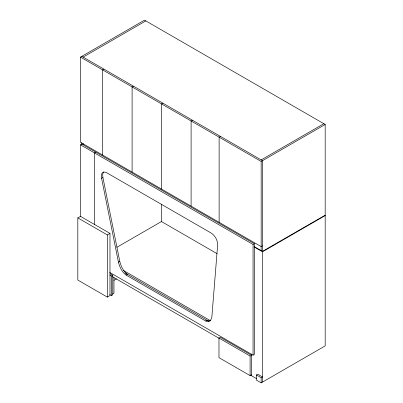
<?xml version="1.0" encoding="UTF-8"?>
<svg xmlns="http://www.w3.org/2000/svg" width="403" height="403" viewBox="0 0 403 403"><rect width="100%" height="100%" fill="white"/><g stroke="black" fill="none" stroke-linecap="round" stroke-linejoin="round"><path stroke-width="0.6" d="M103.692 171.965L102.921 173.285L102.659 175.189L102.916 177.537L119.772 261.361C120.971 266.222 123.172 271.264 127.358 274.262L126.033 275.027C121.847 272.03 119.646 266.988 118.442 262.126L101.586 178.307L101.334 175.955L101.596 174.051L102.362 172.731L103.586 172.086L105.178 172.152L107.027 172.927L211.016 232.964C215.126 235.564 217.857 240.389 217.615 245.291L211.933 316.103C212.104 319.287 209.071 323.171 205.752 321.05L126.033 275.027M262.494 245.825L261.164 246.591L80.474 142.269L80.474 57.11L144.491 20.15L325.181 124.472L325.181 345.89L261.164 382.85L256.399 380.1L256.399 374.971L257.729 374.206L262.494 376.956L261.164 377.722L256.399 374.971M83.129 57.11L145.815 20.916M103.929 69.12L102.599 69.885L102.599 155.044M133.428 86.151L132.098 86.917L132.098 172.076M80.474 216.537L80.474 144.828L81.799 144.057L254.379 243.694L254.379 354.408L253.054 355.174L109.742 272.433M162.928 103.183L161.598 103.949L161.598 189.108M95.813 152.148L94.488 152.918L94.488 224.627M192.427 120.215L191.103 120.981L191.103 206.14M101.586 178.307L102.916 177.537M77.819 217.892L80.474 216.361L109.974 233.392L109.974 295.56L107.319 297.092L77.819 280.06L77.819 217.892L107.319 234.924L109.974 233.392M220.456 136.395L219.126 137.161L219.126 222.32M261.164 159.895L323.856 123.706M80.474 57.11L261.164 161.432L325.181 124.472M116.925 247.266L161.452 221.554L217.066 253.663M118.442 262.126L119.772 261.361M109.833 275.042L111.45 275.974L112.775 275.209L112.775 294.795L111.45 295.56L109.833 294.628M113.908 280.347L116.623 278.775M112.628 294.029L113.958 293.263L113.958 277.556M80.474 144.828L253.054 244.465L254.379 243.694M325.181 215.167L262.494 251.361L254.086 246.51M325.181 215.595L262.494 251.784L254.061 246.918M205.752 321.05L207.077 320.284L208.553 320.848L209.963 320.808M218.98 338.057L220.305 337.291L251.432 355.26L250.102 356.025L218.98 338.057L218.98 357.642L250.102 375.611L251.432 374.845M81.799 56.344L262.494 160.666L262.494 382.084M123.535 270.519L210.774 320.884M124.935 272.861L208.9 321.337M110.084 273.652L112.775 275.209M112.392 276.69L219.207 338.354M250.359 375.077L256.696 378.739M261.164 161.432L261.164 250.595M261.164 377.722L261.164 382.85M253.054 244.465L253.054 355.174M251.432 353.965L251.432 375.697M250.102 356.025L250.102 375.611M161.452 204.155L161.452 221.781M111.45 275.974L111.45 295.56M107.319 234.924L107.319 297.092M83.129 143.428L83.129 144.707M81.799 142.662L81.799 144.536"/></g></svg>
